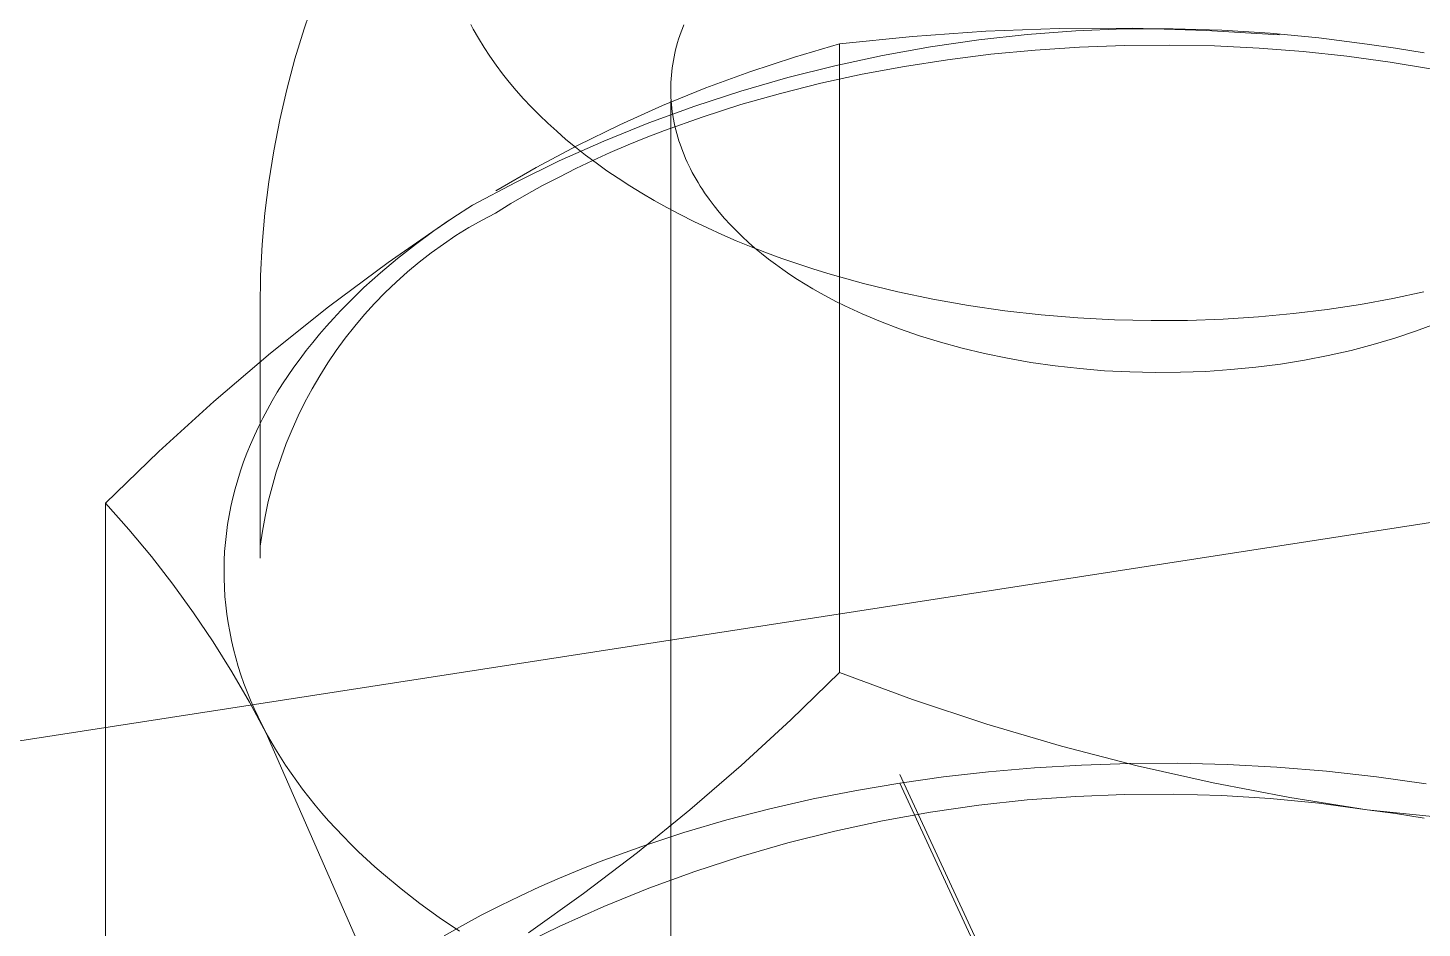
# Model space of a CAD drawing. Header units: inches. Extents: x -4 to 200, y 0 to 129.
# Drawn here: x 179.026 to 179.3657, y 92.5322 to 92.7515 of the extents above; entities that cross this region are included whole.
import ezdxf

# ---------------------------------------------------------------- set-up
doc = ezdxf.new("R2010")
doc.units = ezdxf.units.IN
doc.layers.add('ZANO_R', color=7, linetype='Continuous', lineweight=0)

msp = doc.modelspace()

# ---------------------------------------------------------------- linework, layer by layer
at = {"layer": 'ZANO_R'}
for p, q in [((172.14549, 91.51373), (180.81552, 92.85499)), ((179.09329, 92.75122), (179.09579, 92.75846)), ((179.09106, 92.74389), (179.09329, 92.75122)), ((179.13392, 92.75231), (179.13452, 92.75118)), ((179.13452, 92.75118), (179.1358, 92.74893)), ((179.18457, 92.74875), (179.18486, 92.74962)), ((179.18486, 92.74962), (179.18516, 92.75048)), ((179.18516, 92.75048), (179.18548, 92.75134)), ((179.18548, 92.75134), (179.18581, 92.75219)), ((179.24155, 92.74938), (179.22374, 92.74755)), ((179.25942, 92.75063), (179.24155, 92.74938)), ((179.25769, 92.74853), (179.26948, 92.74983)), ((179.27732, 92.75129), (179.25942, 92.75063)), ((179.26948, 92.74983), (179.28132, 92.75071)), ((179.29523, 92.75136), (179.27732, 92.75129)), ((179.28132, 92.75071), (179.29317, 92.75119)), ((179.29317, 92.75119), (179.30504, 92.75126)), ((179.31313, 92.75084), (179.29523, 92.75136)), ((179.30504, 92.75126), (179.3169, 92.75092)), ((179.331, 92.74974), (179.31313, 92.75084)), ((179.3169, 92.75092), (179.32875, 92.75017)), ((179.32875, 92.75017), (179.34056, 92.74902)), ((179.1358, 92.74893), (179.13715, 92.74671)), ((179.13715, 92.74671), (179.13858, 92.74453)), ((179.18364, 92.74526), (179.18384, 92.74613)), ((179.18384, 92.74613), (179.18407, 92.74701)), ((179.18407, 92.74701), (179.18431, 92.74788)), ((179.18431, 92.74788), (179.18457, 92.74875)), ((179.22374, 92.74755), (179.21278, 92.74436)), ((179.22374, 92.74755), (179.22374, 92.59444)), ((179.23427, 92.74474), (179.24594, 92.74684)), ((179.24594, 92.74684), (179.25769, 92.74853)), ((179.27142, 92.74605), (179.26068, 92.74502)), ((179.28229, 92.74677), (179.27142, 92.74605)), ((179.29325, 92.74718), (179.28229, 92.74677)), ((179.30422, 92.74727), (179.29325, 92.74718)), ((179.31515, 92.74706), (179.30422, 92.74727)), ((179.326, 92.74653), (179.31515, 92.74706)), ((179.33676, 92.7457), (179.326, 92.74653)), ((179.34056, 92.74902), (179.35232, 92.74746)), ((179.35232, 92.74746), (179.35928, 92.74648)), ((179.35928, 92.74648), (179.36624, 92.74538)), ((179.08907, 92.73649), (179.09106, 92.74389)), ((179.13858, 92.74453), (179.14008, 92.74239)), ((179.18301, 92.74172), (179.18314, 92.74261)), ((179.18314, 92.74261), (179.18328, 92.74349)), ((179.18328, 92.74349), (179.18345, 92.74438)), ((179.18345, 92.74438), (179.18364, 92.74526)), ((179.21278, 92.74436), (179.20193, 92.74079)), ((179.22266, 92.74224), (179.23427, 92.74474)), ((179.25007, 92.7437), (179.23962, 92.74208)), ((179.26068, 92.74502), (179.25007, 92.7437)), ((179.34741, 92.74456), (179.33676, 92.7457)), ((179.35793, 92.74314), (179.34741, 92.74456)), ((179.3683, 92.74142), (179.35793, 92.74314)), ((179.14008, 92.74239), (179.14166, 92.74029)), ((179.14166, 92.74029), (179.1433, 92.73823)), ((179.1827, 92.73817), (179.18275, 92.73906)), ((179.18275, 92.73906), (179.18281, 92.73995)), ((179.18281, 92.73995), (179.1829, 92.74084)), ((179.1829, 92.74084), (179.18301, 92.74172)), ((179.20193, 92.74079), (179.19121, 92.73684)), ((179.19976, 92.73605), (179.21116, 92.73934)), ((179.21116, 92.73934), (179.22266, 92.74224)), ((179.22933, 92.74017), (179.21924, 92.73798)), ((179.23962, 92.74208), (179.22933, 92.74017)), ((179.08735, 92.72903), (179.08907, 92.73649)), ((179.1433, 92.73823), (179.145, 92.7362)), ((179.145, 92.7362), (179.14678, 92.7342)), ((179.19121, 92.73684), (179.18063, 92.73254)), ((179.18266, 92.73638), (179.18267, 92.73727)), ((179.18267, 92.73549), (179.18266, 92.73638)), ((179.18267, 92.73727), (179.1827, 92.73817)), ((179.18848, 92.73237), (179.19976, 92.73605)), ((179.21924, 92.73798), (179.20935, 92.73551)), ((179.14678, 92.7342), (179.14866, 92.7322)), ((179.18063, 92.73254), (179.17021, 92.72787)), ((179.17733, 92.72831), (179.18848, 92.73237)), ((179.18266, 92.44525), (179.18266, 92.73371)), ((179.1827, 92.7346), (179.18267, 92.73549)), ((179.18276, 92.73371), (179.1827, 92.7346)), ((179.18283, 92.73281), (179.18276, 92.73371)), ((179.18292, 92.73192), (179.18283, 92.73281)), ((179.19969, 92.73276), (179.19028, 92.72975)), ((179.20935, 92.73551), (179.19969, 92.73276)), ((179.08589, 92.72151), (179.08735, 92.72903)), ((179.14866, 92.7322), (179.15063, 92.73021)), ((179.15063, 92.73021), (179.15269, 92.72824)), ((179.19028, 92.72975), (179.18112, 92.72648)), ((179.18303, 92.73103), (179.18292, 92.73192)), ((179.18316, 92.73015), (179.18303, 92.73103)), ((179.18331, 92.72926), (179.18316, 92.73015)), ((179.18349, 92.72837), (179.18331, 92.72926)), ((179.15269, 92.72824), (179.15485, 92.72627)), ((179.15485, 92.72627), (179.15711, 92.72431)), ((179.17021, 92.72787), (179.15996, 92.72284)), ((179.16633, 92.72386), (179.17733, 92.72831)), ((179.18112, 92.72648), (179.17665, 92.72475)), ((179.18368, 92.72749), (179.18349, 92.72837)), ((179.18389, 92.72661), (179.18368, 92.72749)), ((179.18412, 92.72573), (179.18389, 92.72661)), ((179.18437, 92.72485), (179.18412, 92.72573)), ((179.15996, 92.72284), (179.14988, 92.71747)), ((179.15548, 92.71904), (179.16633, 92.72386)), ((179.15711, 92.72431), (179.15946, 92.72238)), ((179.15946, 92.72238), (179.16191, 92.72046)), ((179.17225, 92.72295), (179.16792, 92.72109)), ((179.17665, 92.72475), (179.17225, 92.72295)), ((179.18464, 92.72397), (179.18437, 92.72485)), ((179.18492, 92.7231), (179.18464, 92.72397)), ((179.18523, 92.72223), (179.18492, 92.7231)), ((179.18556, 92.72137), (179.18523, 92.72223)), ((179.08469, 92.71394), (179.08589, 92.72151)), ((179.14481, 92.71384), (179.15548, 92.71904)), ((179.16367, 92.71917), (179.1595, 92.71719)), ((179.16191, 92.72046), (179.16446, 92.71856)), ((179.16792, 92.72109), (179.16367, 92.71917)), ((179.1859, 92.72051), (179.18556, 92.72137)), ((179.18627, 92.71965), (179.1859, 92.72051)), ((179.18665, 92.71879), (179.18627, 92.71965)), ((179.18705, 92.71794), (179.18665, 92.71879)), ((179.14988, 92.71747), (179.13999, 92.71176)), ((179.1595, 92.71719), (179.15542, 92.71514)), ((179.16446, 92.71856), (179.1671, 92.71668)), ((179.1671, 92.71668), (179.16984, 92.71482)), ((179.18747, 92.7171), (179.18705, 92.71794)), ((179.1879, 92.71626), (179.18747, 92.7171)), ((179.18836, 92.71542), (179.1879, 92.71626)), ((179.18883, 92.71459), (179.18836, 92.71542)), ((179.08376, 92.70634), (179.08469, 92.71394)), ((179.13433, 92.70829), (179.14481, 92.71384)), ((179.15141, 92.71304), (179.14749, 92.71087)), ((179.15542, 92.71514), (179.15141, 92.71304)), ((179.16984, 92.71482), (179.17267, 92.713)), ((179.17267, 92.713), (179.1756, 92.7112)), ((179.18932, 92.71376), (179.18883, 92.71459)), ((179.18982, 92.71294), (179.18932, 92.71376)), ((179.19035, 92.71212), (179.18982, 92.71294)), ((179.19089, 92.71131), (179.19035, 92.71212)), ((179.14366, 92.70865), (179.13992, 92.70637)), ((179.14749, 92.71087), (179.14366, 92.70865)), ((179.1756, 92.7112), (179.17862, 92.70943)), ((179.17862, 92.70943), (179.18173, 92.7077)), ((179.19202, 92.70971), (179.19089, 92.71131)), ((179.19321, 92.70813), (179.19202, 92.70971)), ((179.08309, 92.69871), (179.08376, 92.70634)), ((179.12491, 92.70201), (179.12955, 92.7052)), ((179.12955, 92.7052), (179.13433, 92.70829)), ((179.13992, 92.70637), (179.13665, 92.70465)), ((179.18173, 92.7077), (179.18494, 92.706)), ((179.18494, 92.706), (179.18823, 92.70434)), ((179.19447, 92.70657), (179.19321, 92.70813)), ((179.19578, 92.70504), (179.19447, 92.70657)), ((179.19715, 92.70354), (179.19578, 92.70504)), ((179.12865, 92.70466), (179.11379, 92.69432)), ((179.12041, 92.69871), (179.12491, 92.70201)), ((179.13345, 92.70281), (179.13031, 92.70087)), ((179.13665, 92.70465), (179.13345, 92.70281)), ((179.18823, 92.70434), (179.19161, 92.70272)), ((179.19161, 92.70272), (179.19507, 92.70115)), ((179.19858, 92.70207), (179.19715, 92.70354)), ((179.20006, 92.70062), (179.19858, 92.70207)), ((179.08269, 92.69106), (179.08309, 92.69871)), ((179.11607, 92.6953), (179.12041, 92.69871)), ((179.12724, 92.69881), (179.12424, 92.69665)), ((179.13031, 92.70087), (179.12724, 92.69881)), ((179.19507, 92.70115), (179.19862, 92.69961)), ((179.19862, 92.69961), (179.20224, 92.69813)), ((179.20159, 92.69921), (179.20006, 92.70062)), ((179.20317, 92.69783), (179.20159, 92.69921)), ((179.11189, 92.6918), (179.11607, 92.6953)), ((179.12424, 92.69665), (179.12132, 92.69439)), ((179.20224, 92.69813), (179.20595, 92.69669)), ((179.20479, 92.69647), (179.20317, 92.69783)), ((179.20646, 92.69515), (179.20479, 92.69647)), ((179.20595, 92.69669), (179.20973, 92.6953)), ((179.20817, 92.69387), (179.20646, 92.69515)), ((179.20973, 92.6953), (179.21358, 92.69397)), ((179.11379, 92.69432), (179.09928, 92.6835)), ((179.10987, 92.69001), (179.11189, 92.6918)), ((179.11848, 92.69203), (179.11573, 92.68956)), ((179.12132, 92.69439), (179.11848, 92.69203)), ((179.20992, 92.69261), (179.20817, 92.69387)), ((179.2117, 92.69139), (179.20992, 92.69261)), ((179.21358, 92.69397), (179.2175, 92.69268)), ((179.2175, 92.69268), (179.22148, 92.69146)), ((179.22148, 92.69146), (179.22963, 92.68918)), ((179.08256, 92.6834), (179.08269, 92.69106)), ((179.10596, 92.68635), (179.10789, 92.68819)), ((179.10789, 92.68819), (179.10987, 92.69001)), ((179.11573, 92.68956), (179.11306, 92.68701)), ((179.21352, 92.69021), (179.2117, 92.69139)), ((179.21537, 92.68905), (179.21352, 92.69021)), ((179.21725, 92.68793), (179.21537, 92.68905)), ((179.22963, 92.68918), (179.23799, 92.68714)), ((179.10408, 92.68449), (179.10596, 92.68635)), ((179.11306, 92.68701), (179.11049, 92.68436)), ((179.21915, 92.68685), (179.21725, 92.68793)), ((179.22108, 92.6858), (179.21915, 92.68685)), ((179.22304, 92.68477), (179.22108, 92.6858)), ((179.22507, 92.68376), (179.22304, 92.68477)), ((179.23799, 92.68714), (179.24654, 92.68535)), ((179.24654, 92.68535), (179.25523, 92.68382)), ((179.35072, 92.68411), (179.35857, 92.68554)), ((179.35857, 92.68554), (179.36618, 92.68714)), ((179.08256, 92.62232), (179.08256, 92.6834)), ((179.09928, 92.6835), (179.08512, 92.67222)), ((179.10045, 92.68071), (179.10224, 92.68261)), ((179.10224, 92.68261), (179.10408, 92.68449)), ((179.108, 92.68163), (179.10562, 92.67881)), ((179.11049, 92.68436), (179.108, 92.68163)), ((179.22715, 92.68277), (179.22507, 92.68376)), ((179.22929, 92.6818), (179.22715, 92.68277)), ((179.23373, 92.67992), (179.22929, 92.6818)), ((179.25523, 92.68382), (179.26404, 92.68256)), ((179.26404, 92.68256), (179.27293, 92.68156)), ((179.27293, 92.68156), (179.28185, 92.68082)), ((179.3259, 92.68108), (179.33436, 92.68188)), ((179.33436, 92.68188), (179.34264, 92.68289)), ((179.34264, 92.68289), (179.35072, 92.68411)), ((179.09703, 92.67683), (179.09872, 92.67878)), ((179.09872, 92.67878), (179.10045, 92.68071)), ((179.10562, 92.67881), (179.10333, 92.6759)), ((179.2384, 92.67813), (179.23373, 92.67992)), ((179.24327, 92.67645), (179.2384, 92.67813)), ((179.28185, 92.68082), (179.29079, 92.68036)), ((179.29079, 92.68036), (179.29969, 92.68016)), ((179.29969, 92.68016), (179.30853, 92.68022)), ((179.30853, 92.68022), (179.31728, 92.68053)), ((179.31728, 92.68053), (179.3259, 92.68108)), ((179.369, 92.67935), (179.36415, 92.67756)), ((179.09382, 92.67288), (179.0954, 92.67487)), ((179.0954, 92.67487), (179.09703, 92.67683)), ((179.10333, 92.6759), (179.10115, 92.67292)), ((179.24835, 92.67489), (179.24327, 92.67645)), ((179.25362, 92.67344), (179.24835, 92.67489)), ((179.3591, 92.67588), (179.35385, 92.67433)), ((179.36415, 92.67756), (179.3591, 92.67588)), ((179.08512, 92.67222), (179.07133, 92.66049)), ((179.0923, 92.67088), (179.09382, 92.67288)), ((179.10115, 92.67292), (179.09907, 92.66987)), ((179.25906, 92.67214), (179.25362, 92.67344)), ((179.26467, 92.67098), (179.25906, 92.67214)), ((179.34282, 92.67165), (179.33707, 92.67054)), ((179.34842, 92.67291), (179.34282, 92.67165)), ((179.35385, 92.67433), (179.34842, 92.67291)), ((179.08942, 92.66683), (179.09083, 92.66886)), ((179.09083, 92.66886), (179.0923, 92.67088)), ((179.09907, 92.66987), (179.0971, 92.66674)), ((179.27043, 92.66998), (179.26467, 92.67098)), ((179.27631, 92.66914), (179.27043, 92.66998)), ((179.2823, 92.66846), (179.27631, 92.66914)), ((179.28837, 92.66797), (179.2823, 92.66846)), ((179.2945, 92.66765), (179.28837, 92.66797)), ((179.31302, 92.6678), (179.30685, 92.66757)), ((179.31915, 92.66822), (179.31302, 92.6678)), ((179.32522, 92.66882), (179.31915, 92.66822)), ((179.3312, 92.66959), (179.32522, 92.66882)), ((179.33707, 92.67054), (179.3312, 92.66959)), ((179.08677, 92.66271), (179.08806, 92.66477)), ((179.08806, 92.66477), (179.08942, 92.66683)), ((179.0971, 92.66674), (179.09524, 92.66355)), ((179.30067, 92.66752), (179.2945, 92.66765)), ((179.30685, 92.66757), (179.30067, 92.66752)), ((179.08553, 92.66062), (179.08677, 92.66271)), ((179.09524, 92.66355), (179.0935, 92.6603)), ((179.07133, 92.66049), (179.05792, 92.64832)), ((179.08323, 92.65642), (179.08435, 92.65853)), ((179.08435, 92.65853), (179.08553, 92.66062)), ((179.0935, 92.6603), (179.09187, 92.65698)), ((179.08118, 92.65217), (179.08218, 92.6543)), ((179.08218, 92.6543), (179.08323, 92.65642)), ((179.09187, 92.65698), (179.09035, 92.65362)), ((179.08025, 92.65003), (179.08118, 92.65217)), ((179.09035, 92.65362), (179.08895, 92.6502)), ((179.05792, 92.64832), (179.04492, 92.63572)), ((179.07856, 92.64573), (179.07937, 92.64788)), ((179.07937, 92.64788), (179.08025, 92.65003)), ((179.08895, 92.6502), (179.08768, 92.64673)), ((179.07782, 92.64356), (179.07856, 92.64573)), ((179.08768, 92.64673), (179.08652, 92.64322)), ((179.07651, 92.63921), (179.07713, 92.64139)), ((179.07713, 92.64139), (179.07782, 92.64356)), ((179.08652, 92.64322), (179.08549, 92.63968)), ((179.07595, 92.63703), (179.07651, 92.63921)), ((179.08549, 92.63968), (179.08458, 92.6361)), ((179.04492, 92.63572), (179.05061, 92.62932)), ((179.04492, 92.48261), (179.04492, 92.63572)), ((179.07503, 92.63266), (179.07546, 92.63485)), ((179.07546, 92.63485), (179.07595, 92.63703)), ((179.08458, 92.6361), (179.0838, 92.63249)), ((179.07436, 92.62829), (179.07466, 92.63047)), ((179.07466, 92.63047), (179.07503, 92.63266)), ((179.0838, 92.63249), (179.08315, 92.62885)), ((179.05061, 92.62932), (179.05609, 92.62273)), ((179.07412, 92.6261), (179.07436, 92.62829)), ((179.08315, 92.62885), (179.08262, 92.6252)), ((179.07383, 92.62172), (179.07394, 92.62391)), ((179.07394, 92.62391), (179.07412, 92.6261)), ((179.05609, 92.62273), (179.06134, 92.61596)), ((179.07378, 92.61954), (179.07383, 92.62172)), ((179.07379, 92.61736), (179.07378, 92.61954)), ((179.07387, 92.61518), (179.07379, 92.61736)), ((179.06134, 92.61596), (179.06637, 92.60902)), ((179.074, 92.61301), (179.07387, 92.61518)), ((179.0742, 92.61085), (179.074, 92.61301)), ((179.07446, 92.6087), (179.0742, 92.61085)), ((179.06637, 92.60902), (179.07116, 92.60191)), ((179.07478, 92.60655), (179.07446, 92.6087)), ((179.07516, 92.60441), (179.07478, 92.60655)), ((179.0756, 92.60228), (179.07516, 92.60441)), ((179.07116, 92.60191), (179.07572, 92.59466)), ((179.07609, 92.60016), (179.0756, 92.60228)), ((179.07665, 92.59805), (179.07609, 92.60016)), ((179.07726, 92.59596), (179.07665, 92.59805)), ((179.07572, 92.59466), (179.08003, 92.58725)), ((179.07792, 92.59387), (179.07726, 92.59596)), ((179.07865, 92.59181), (179.07792, 92.59387)), ((179.22374, 92.59444), (179.21194, 92.58294)), ((179.22374, 92.59444), (179.24159, 92.58789)), ((179.07942, 92.58975), (179.07865, 92.59181)), ((179.08025, 92.58771), (179.07942, 92.58975)), ((179.08003, 92.58725), (179.08409, 92.57971)), ((179.08114, 92.58568), (179.08025, 92.58771)), ((179.24159, 92.58789), (179.25965, 92.58191)), ((179.08207, 92.58367), (179.08114, 92.58568)), ((179.08306, 92.58168), (179.08207, 92.58367)), ((179.21194, 92.58294), (179.19979, 92.5718)), ((179.08409, 92.57971), (179.08306, 92.58168)), ((179.08518, 92.57774), (179.08409, 92.57971)), ((179.08409, 92.57971), (179.12326, 92.49039)), ((179.25965, 92.58191), (179.27789, 92.57653)), ((179.08633, 92.57578), (179.08518, 92.57774)), ((179.27789, 92.57653), (179.2963, 92.57175)), ((179.08753, 92.57382), (179.08633, 92.57578)), ((179.0888, 92.57186), (179.08753, 92.57382)), ((179.09012, 92.56991), (179.0888, 92.57186)), ((179.0915, 92.56796), (179.09012, 92.56991)), ((179.19979, 92.5718), (179.18732, 92.56103)), ((179.36572, 92.29536), (179.23845, 92.56958)), ((179.26004, 92.57027), (179.2491, 92.56902)), ((179.27126, 92.57124), (179.26004, 92.57027)), ((179.28272, 92.57191), (179.27126, 92.57124)), ((179.2944, 92.57229), (179.28272, 92.57191)), ((179.30625, 92.57234), (179.2944, 92.57229)), ((179.2963, 92.57175), (179.31485, 92.56758)), ((179.31824, 92.57205), (179.30625, 92.57234)), ((179.33033, 92.57142), (179.31824, 92.57205)), ((179.34248, 92.57043), (179.33033, 92.57142)), ((179.35463, 92.56908), (179.34248, 92.57043)), ((179.09294, 92.56602), (179.0915, 92.56796)), ((179.09444, 92.56409), (179.09294, 92.56602)), ((179.22792, 92.56574), (179.21736, 92.56366)), ((179.23845, 92.56752), (179.22792, 92.56574)), ((179.2491, 92.56902), (179.23845, 92.56752)), ((179.36572, 92.29329), (179.23845, 92.56752)), ((179.31485, 92.56758), (179.33353, 92.56401)), ((179.36675, 92.56736), (179.35463, 92.56908)), ((179.09599, 92.56216), (179.09444, 92.56409)), ((179.21736, 92.56366), (179.20681, 92.56127)), ((179.25769, 92.56213), (179.26948, 92.56342)), ((179.26948, 92.56342), (179.28132, 92.5643)), ((179.28132, 92.5643), (179.29317, 92.56478)), ((179.29317, 92.56478), (179.30504, 92.56485)), ((179.30504, 92.56485), (179.3169, 92.56451)), ((179.3169, 92.56451), (179.32875, 92.56376)), ((179.32875, 92.56376), (179.34056, 92.56261)), ((179.33353, 92.56401), (179.35232, 92.56105)), ((179.34056, 92.56261), (179.35232, 92.56105)), ((179.09761, 92.56024), (179.09599, 92.56216)), ((179.09928, 92.55834), (179.09761, 92.56024)), ((179.18732, 92.56103), (179.17452, 92.55065)), ((179.20681, 92.56127), (179.1963, 92.55854)), ((179.23427, 92.55833), (179.24594, 92.56043)), ((179.24594, 92.56043), (179.25769, 92.56213)), ((179.35232, 92.56105), (179.37063, 92.55911)), ((179.35232, 92.56105), (179.35928, 92.56008)), ((179.35928, 92.56008), (179.36624, 92.55897)), ((179.10102, 92.55644), (179.09928, 92.55834)), ((179.10281, 92.55456), (179.10102, 92.55644)), ((179.1963, 92.55854), (179.18586, 92.5555)), ((179.21116, 92.55294), (179.22266, 92.55583)), ((179.22266, 92.55583), (179.23427, 92.55833)), ((179.10466, 92.55268), (179.10281, 92.55456)), ((179.10656, 92.55082), (179.10466, 92.55268)), ((179.18586, 92.5555), (179.17556, 92.55212)), ((179.19976, 92.54965), (179.21116, 92.55294)), ((179.10853, 92.54898), (179.10656, 92.55082)), ((179.11055, 92.54715), (179.10853, 92.54898)), ((179.17452, 92.55065), (179.16142, 92.54065)), ((179.17556, 92.55212), (179.16542, 92.54841)), ((179.18848, 92.54596), (179.19976, 92.54965)), ((179.11262, 92.54533), (179.11055, 92.54715)), ((179.16043, 92.54643), (179.1555, 92.54437)), ((179.16542, 92.54841), (179.16043, 92.54643)), ((179.17733, 92.5419), (179.18848, 92.54596)), ((179.11694, 92.54175), (179.11262, 92.54533)), ((179.15063, 92.54223), (179.14583, 92.54001)), ((179.1555, 92.54437), (179.15063, 92.54223)), ((179.12148, 92.53824), (179.11694, 92.54175)), ((179.14583, 92.54001), (179.14112, 92.53771)), ((179.16142, 92.54065), (179.14802, 92.53106)), ((179.16633, 92.53745), (179.17733, 92.5419)), ((179.12623, 92.53482), (179.12148, 92.53824)), ((179.13648, 92.53533), (179.13193, 92.53287)), ((179.14112, 92.53771), (179.13648, 92.53533)), ((179.15548, 92.53263), (179.16633, 92.53745)), ((179.13119, 92.53148), (179.12623, 92.53482)), ((179.13193, 92.53287), (179.12747, 92.53034)), ((179.14481, 92.52744), (179.15548, 92.53263))]:
    msp.add_line(p, q, dxfattribs=at)

doc.saveas('drawing.dxf')
